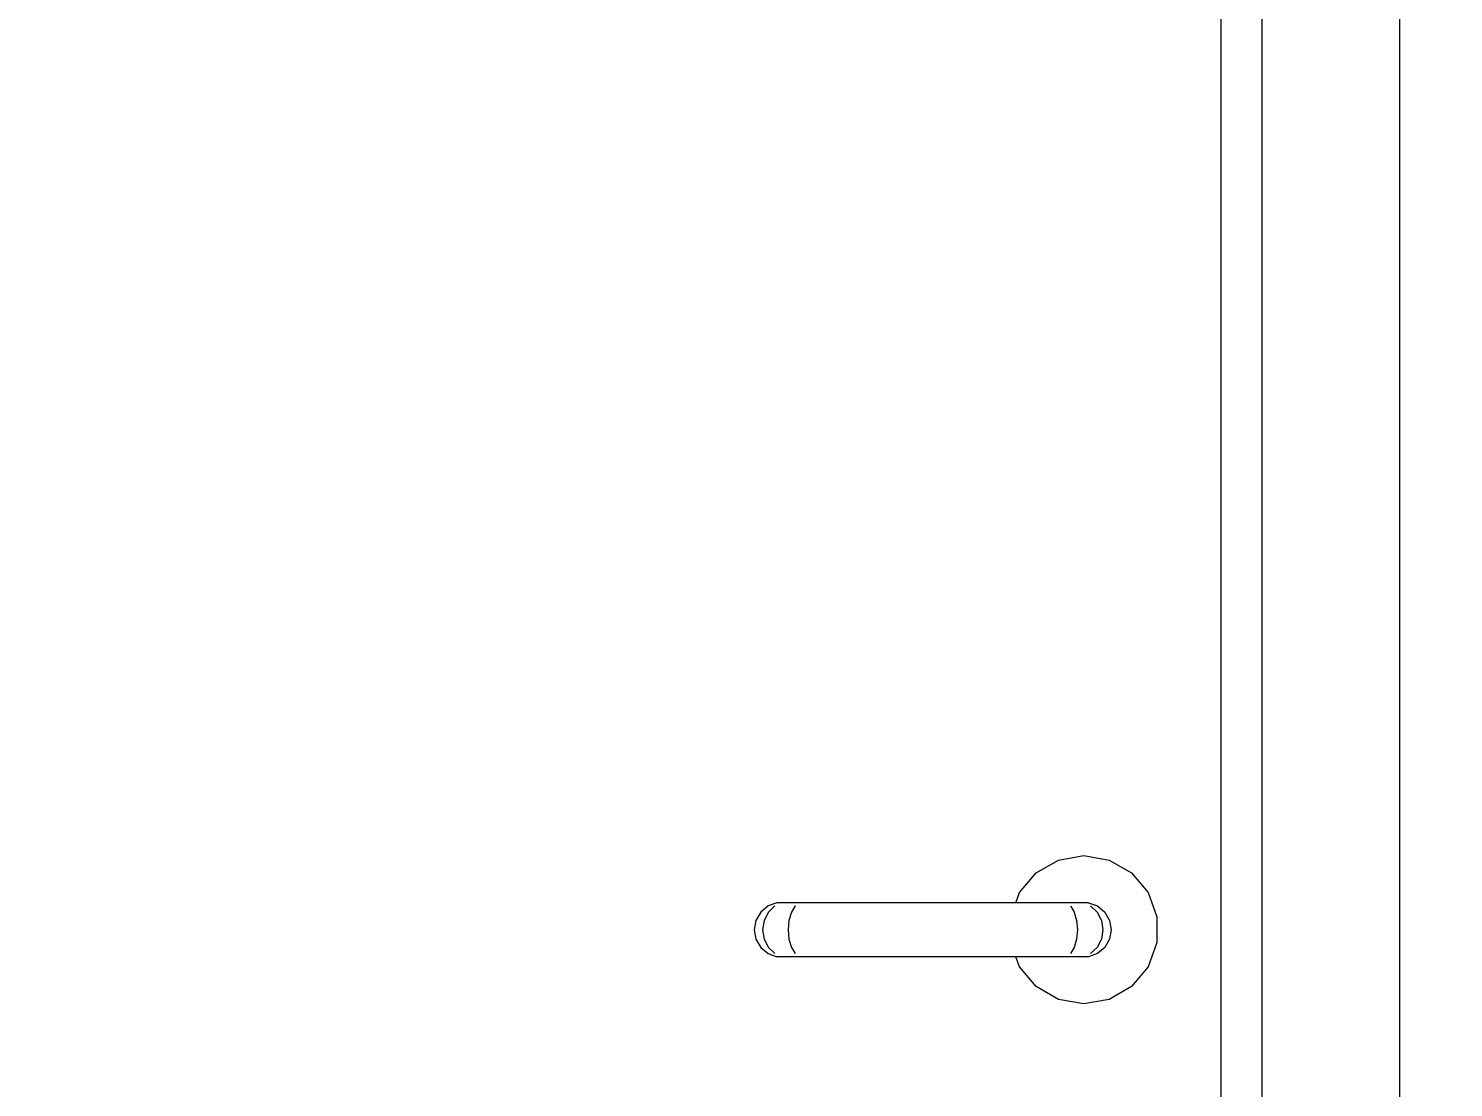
# Model space of a CAD drawing. Header units: millimetres. Extents: x -310 to 171125, y -3027 to 55843.
# Drawn here: x 132523 to 133042, y 13138 to 13524 of the extents above; entities that cross this region are included whole.
import ezdxf

# ---------------------------------------------------------------- set-up
doc = ezdxf.new("R2010")
doc.units = ezdxf.units.MM
doc.header["$MEASUREMENT"] = 0
doc.set_wipeout_variables(frame=1)
doc.linetypes.add('Wipeout_Contour', pattern=[1000, 0, -1000])
doc.layers.add('Dimensioning - General', color=7, linetype='Continuous')
doc.layers.add('Structural - Bearing', color=7, linetype='Continuous')
for name, color, linetype, lineweight, true_color in [('Dimensioning - General_Pen_No__61', 7, 'Continuous', 20, 0x6a6a6a), ('Dimensioning - General_Pen_No__88', 7, 'Continuous', 20, 0xfd4435), ('Structural - Bearing_Pen_No__82', 7, 'Continuous', 20, 0xaaaaaa)]:
    doc.layers.add(name, color=color, linetype=linetype, lineweight=lineweight, true_color=true_color)
doc.layers.get('0').off()
doc.styles.add('GENERATED_STYLE_6', font='calibril.ttf')
doc.dimstyles.new('GENERATED_STYLE__1', dxfattribs={"dimtxt": 195.999997, "dimasz": 106.4, "dimexe": 0.18, "dimexo": 0.0625, "dimgap": 0.09, "dimtad": 1, "dimdec": 0, "dimlfac": 0.1, "dimzin": 0, "dimdsep": 46, "dimtxsty": 'GENERATED_STYLE_6', "dimblk": 'ARROWHEAD_2', "dimblk1": 'ARROWHEAD_2', "dimblk2": 'ARROWHEAD_2', "dimcen": 0.09, "dimse1": 1, "dimse2": 1, "dimclrd": 256, "dimclre": 256, "dimclrt": 256, "dimadec": 0, "dimazin": 0, "dimtfac": 1, "dimtdec": 4, "dimtmove": 0, "dimatfit": 3, "dimfxl": 1, "dimtolj": 1, "dimtzin": 0, "dimarcsym": 0})

# ---------------------------------------------------------------- blocks, each defined once
blk = doc.blocks.new('*D81')
at = {"layer": 'Dimensioning - General_Pen_No__61', "color": 251, "linetype": 'Continuous', "lineweight": 20, "true_color": 0x6a6a6a, "transparency": 16777216}
for p, q in [((134582.88, 14836.02), (134722.88, 14755.19)), ((134757.88, 14795.6), (134547.88, 14795.6)), ((134652.88, 12095.6), (134652.88, 14795.6)), ((134582.88, 12136.02), (134722.88, 12055.19)), ((134757.88, 12095.6), (134547.88, 12095.6)), ((134652.88, 12027.14), (134652.88, 12095.6))]:
    blk.add_line(p, q, dxfattribs=at)
at = {"layer": 'Dimensioning - General_Pen_No__88', "color": 20, "lineweight": 20, "true_color": 0xfd4435, "transparency": 16777216, "char_height": 196, "attachment_point": 7, "rotation": 90, "style": 'GENERATED_STYLE_6'}
for s, insert in [('\\A1;{\\pql;\\fCalibri Light|b0|i0|c0|p34;20}', (134613.68, 14437.36)), ('\\A1;{\\pql;\\fCalibri Light|b0|i0|c0|p34;270}', (134613.68, 13207.27))]:
    blk.add_mtext(s, dxfattribs=dict(at, insert=insert))
blk = doc.blocks.new('ARROWHEAD_2')
at = {"color": 0, "linetype": 'Continuous', "lineweight": 0}
for p, q in [((-0.3781, -0.655), (0.3781, 0.655)), ((0, 0), (-1, 0))]:
    blk.add_line(p, q, dxfattribs=at)
blk = doc.blocks.new('*D124')
at = {"layer": 'Dimensioning - General_Pen_No__61', "color": 251, "linetype": 'Continuous', "lineweight": 20, "true_color": 0x6a6a6a, "transparency": 16777216}
for p, q in [((135132.88, 14836.02), (135272.88, 14755.19)), ((135307.88, 14795.6), (135097.88, 14795.6)), ((135202.88, 12095.6), (135202.88, 14795.6)), ((135132.88, 12136.02), (135272.88, 12055.19)), ((135307.88, 12095.6), (135097.88, 12095.6))]:
    blk.add_line(p, q, dxfattribs=at)
at = {"layer": 'Dimensioning - General_Pen_No__88', "color": 20, "lineweight": 20, "true_color": 0xfd4435, "transparency": 16777216, "char_height": 196, "attachment_point": 7, "rotation": 90, "style": 'GENERATED_STYLE_6'}
for s, insert in [('\\A1;{\\pql;\\fCalibri Light|b0|i0|c0|p34;20}', (135163.68, 14437.36)), ('\\A1;{\\pql;\\fCalibri Light|b0|i0|c0|p34;270}', (135163.68, 13207.27))]:
    blk.add_mtext(s, dxfattribs=dict(at, insert=insert))
blk = doc.blocks.new('*D154')
at = {"layer": 'Dimensioning - General_Pen_No__61', "color": 251, "linetype": 'Continuous', "lineweight": 20, "true_color": 0x6a6a6a, "transparency": 16777216}
for p, q in [((135682.88, 15036.02), (135822.88, 14955.19)), ((135857.88, 14995.6), (135647.88, 14995.6)), ((135752.88, 12095.6), (135752.88, 14995.6)), ((135682.88, 12136.02), (135822.88, 12055.19)), ((135857.88, 12095.6), (135647.88, 12095.6))]:
    blk.add_line(p, q, dxfattribs=at)
at = {"layer": 'Dimensioning - General_Pen_No__88', "color": 20, "lineweight": 20, "true_color": 0xfd4435, "transparency": 16777216, "insert": (135713.68, 13307.27), "char_height": 196, "attachment_point": 7, "rotation": 90, "style": 'GENERATED_STYLE_6'}
blk.add_mtext('\\A1;{\\pql;\\fCalibri Light|b0|i0|c0|p34;290}', dxfattribs=at)

msp = doc.modelspace()

# ---------------------------------------------------------------- wipeouts: each hides what was drawn before it
at = {"color": 254, "linetype": 'Wipeout_Contour', "lineweight": 0, "ltscale": 534639.564453}
msp.add_wipeout([(133022.21, 12195.6), (133022.21, 14332.6), (132972.21, 14282.6), (132972.21, 12195.6)], dxfattribs=at).dxf.layer = 'Structural - Bearing'
at = {"color": 254, "linetype": 'Wipeout_Contour', "lineweight": 0, "ltscale": 3606198.192003312}
msp.add_wipeout([(132882.5, 13185.76), (132883.83, 13182.1), (132889.85, 13174.92), (132897.97, 13170.23), (132907.21, 13168.6), (132916.44, 13170.23), (132924.56, 13174.92), (132930.59, 13182.1), (132933.8, 13190.92), (132933.8, 13200.29), (132930.59, 13209.1), (132924.56, 13216.29), (132916.44, 13220.98), (132907.21, 13222.6), (132897.97, 13220.98), (132889.85, 13216.29), (132883.83, 13209.1), (132882.5, 13205.45), (132908.94, 13205.45), (132912.21, 13204.26), (132914.87, 13202.03), (132916.6, 13199.02), (132917.21, 13195.6), (132916.6, 13192.18), (132914.87, 13189.18), (132912.21, 13186.94), (132908.94, 13185.76)], dxfattribs=at).dxf.layer = 'Structural - Bearing'

# ---------------------------------------------------------------- next in the draw order: linework, layer by layer
at = {"layer": 'Structural - Bearing_Pen_No__82', "color": 253, "linetype": 'Continuous', "lineweight": 20, "true_color": 0xaaaaaa}
for p, q in [((133022.21, 14332.6), (133022.21, 12195.6)), ((132889.85, 13216.29), (132897.97, 13220.98)), ((132897.97, 13220.98), (132907.21, 13222.6)), ((132907.21, 13222.6), (132916.44, 13220.98)), ((132916.44, 13220.98), (132924.56, 13216.29)), ((132883.83, 13209.1), (132889.85, 13216.29)), ((132924.56, 13216.29), (132930.59, 13209.1)), ((132930.59, 13209.1), (132933.8, 13200.29)), ((132933.8, 13200.29), (132933.8, 13190.92)), ((132933.8, 13190.92), (132930.59, 13182.1)), ((132889.85, 13174.92), (132883.83, 13182.1)), ((132930.59, 13182.1), (132924.56, 13174.92)), ((132897.97, 13170.23), (132889.85, 13174.92)), ((132924.56, 13174.92), (132916.44, 13170.23)), ((132907.21, 13168.6), (132897.97, 13170.23)), ((132916.44, 13170.23), (132907.21, 13168.6))]:
    msp.add_line(p, q, dxfattribs=at)

# ---------------------------------------------------------------- next in the draw order: wipeouts: each hides what was drawn before it
at = {"color": 254, "linetype": 'Wipeout_Contour', "lineweight": 0, "ltscale": 534499.101089}
msp.add_wipeout([(132957.21, 14255.6), (132957.21, 12195.6), (132972.21, 12195.6), (132972.21, 14255.6)], dxfattribs=at).dxf.layer = 'Structural - Bearing'
at = {"color": 254, "linetype": 'Wipeout_Contour', "lineweight": 0, "ltscale": 534255.074028}
msp.add_wipeout([(132908.94, 13205.45), (132906.76, 13205.45), (132909.68, 13204.26), (132912.21, 13204.26)], dxfattribs=at).dxf.layer = 'Structural - Bearing'
at = {"color": 254, "linetype": 'Wipeout_Contour', "lineweight": 0, "ltscale": 534274.589656}
msp.add_wipeout([(132914.16, 13195.6), (132913.62, 13192.18), (132916.6, 13192.18), (132917.21, 13195.6)], dxfattribs=at).dxf.layer = 'Structural - Bearing'

# ---------------------------------------------------------------- next in the draw order: linework, layer by layer
at = {"layer": 'Structural - Bearing_Pen_No__82', "color": 253, "linetype": 'Continuous', "lineweight": 20, "true_color": 0xaaaaaa}
for p, q in [((132972.21, 12195.6), (132972.21, 14282.6)), ((132957.21, 12195.6), (132957.21, 14267.6))]:
    msp.add_line(p, q, dxfattribs=at)

# ---------------------------------------------------------------- next in the draw order: wipeouts: each hides what was drawn before it
at = {"color": 254, "linetype": 'Wipeout_Contour', "lineweight": 0, "ltscale": 534265.569207}
msp.add_wipeout([(132912.21, 13204.26), (132909.68, 13204.26), (132912.07, 13202.03), (132914.87, 13202.03)], dxfattribs=at).dxf.layer = 'Structural - Bearing'
at = {"color": 254, "linetype": 'Wipeout_Contour', "lineweight": 0, "ltscale": 534268.926519}
msp.add_wipeout([(132913.62, 13192.18), (132912.07, 13189.18), (132914.87, 13189.18), (132916.6, 13192.18)], dxfattribs=at).dxf.layer = 'Structural - Bearing'

# ---------------------------------------------------------------- next in the draw order: wipeouts: each hides what was drawn before it
at = {"color": 254, "linetype": 'Wipeout_Contour', "lineweight": 0, "ltscale": 534272.818225}
msp.add_wipeout([(132912.07, 13202.03), (132913.62, 13199.02), (132916.6, 13199.02), (132914.87, 13202.03)], dxfattribs=at).dxf.layer = 'Structural - Bearing'
at = {"color": 254, "linetype": 'Wipeout_Contour', "lineweight": 0, "ltscale": 534259.606678}
msp.add_wipeout([(132909.68, 13186.94), (132912.21, 13186.94), (132914.87, 13189.18), (132912.07, 13189.18)], dxfattribs=at).dxf.layer = 'Structural - Bearing'

# ---------------------------------------------------------------- next in the draw order: wipeouts: each hides what was drawn before it
at = {"color": 254, "linetype": 'Wipeout_Contour', "lineweight": 0, "ltscale": 534236.98803}
msp.add_wipeout([(132900.61, 13205.45), (132902.3, 13204.26), (132909.68, 13204.26), (132906.76, 13205.45)], dxfattribs=at).dxf.layer = 'Structural - Bearing'
at = {"color": 254, "linetype": 'Wipeout_Contour', "lineweight": 0, "ltscale": 534275.941221}
msp.add_wipeout([(132913.62, 13199.02), (132914.16, 13195.6), (132917.21, 13195.6), (132916.6, 13199.02)], dxfattribs=at).dxf.layer = 'Structural - Bearing'
at = {"color": 254, "linetype": 'Wipeout_Contour', "lineweight": 0, "ltscale": 534247.759756}
msp.add_wipeout([(132912.21, 13186.94), (132909.68, 13186.94), (132906.76, 13185.76), (132908.94, 13185.76)], dxfattribs=at).dxf.layer = 'Structural - Bearing'

# ---------------------------------------------------------------- next in the draw order: wipeouts: each hides what was drawn before it
at = {"color": 254, "linetype": 'Wipeout_Contour', "lineweight": 0, "ltscale": 534244.615561}
msp.add_wipeout([(132902.3, 13204.26), (132903.67, 13202.03), (132912.07, 13202.03), (132909.68, 13204.26)], dxfattribs=at).dxf.layer = 'Structural - Bearing'
at = {"color": 254, "linetype": 'Wipeout_Contour', "lineweight": 0, "ltscale": 534250.358834}
msp.add_wipeout([(132914.16, 13195.6), (132904.88, 13195.6), (132904.57, 13192.18), (132913.62, 13192.18)], dxfattribs=at).dxf.layer = 'Structural - Bearing'

# ---------------------------------------------------------------- next in the draw order: linework, layer by layer
at = {"layer": 'Structural - Bearing_Pen_No__82', "color": 253, "linetype": 'Continuous', "lineweight": 20, "true_color": 0xaaaaaa}
msp.add_line((132908.94, 13205.45), (132906.76, 13205.45), dxfattribs=at)

# ---------------------------------------------------------------- next in the draw order: wipeouts: each hides what was drawn before it
at = {"color": 254, "linetype": 'Wipeout_Contour', "lineweight": 0, "ltscale": 534249.730546}
msp.add_wipeout([(132912.07, 13202.03), (132903.67, 13202.03), (132904.57, 13199.02), (132913.62, 13199.02)], dxfattribs=at).dxf.layer = 'Structural - Bearing'
at = {"color": 254, "linetype": 'Wipeout_Contour', "lineweight": 0, "ltscale": 534245.838673}
msp.add_wipeout([(132913.62, 13192.18), (132904.57, 13192.18), (132903.67, 13189.18), (132912.07, 13189.18)], dxfattribs=at).dxf.layer = 'Structural - Bearing'

# ---------------------------------------------------------------- next in the draw order: linework, layer by layer
at = {"layer": 'Structural - Bearing_Pen_No__82', "color": 253, "linetype": 'Continuous', "lineweight": 20, "true_color": 0xaaaaaa}
for p, q in [((132908.94, 13205.45), (132912.21, 13204.26)), ((132909.68, 13204.26), (132912.07, 13202.03)), ((132912.21, 13204.26), (132914.87, 13202.03)), ((132916.6, 13192.18), (132914.87, 13189.18))]:
    msp.add_line(p, q, dxfattribs=at)

# ---------------------------------------------------------------- next in the draw order: wipeouts: each hides what was drawn before it
at = {"color": 254, "linetype": 'Wipeout_Contour', "lineweight": 0, "ltscale": 534205.998448}
msp.add_wipeout([(132900.61, 13205.45), (132892.44, 13205.45), (132892.87, 13204.26), (132902.3, 13204.26)], dxfattribs=at).dxf.layer = 'Structural - Bearing'
at = {"color": 254, "linetype": 'Wipeout_Contour', "lineweight": 0, "ltscale": 534251.710459}
msp.add_wipeout([(132913.62, 13199.02), (132904.57, 13199.02), (132904.88, 13195.6), (132914.16, 13195.6)], dxfattribs=at).dxf.layer = 'Structural - Bearing'
at = {"color": 254, "linetype": 'Wipeout_Contour', "lineweight": 0, "ltscale": 534238.6528}
msp.add_wipeout([(132903.67, 13189.18), (132902.3, 13186.94), (132909.68, 13186.94), (132912.07, 13189.18)], dxfattribs=at).dxf.layer = 'Structural - Bearing'

# ---------------------------------------------------------------- next in the draw order: linework, layer by layer
at = {"layer": 'Structural - Bearing_Pen_No__82', "color": 253, "linetype": 'Continuous', "lineweight": 20, "true_color": 0xaaaaaa}
for p, q in [((132912.07, 13202.03), (132913.62, 13199.02)), ((132913.62, 13199.02), (132914.16, 13195.6)), ((132914.87, 13202.03), (132916.6, 13199.02)), ((132916.6, 13199.02), (132917.21, 13195.6)), ((132914.16, 13195.6), (132913.62, 13192.18)), ((132917.21, 13195.6), (132916.6, 13192.18))]:
    msp.add_line(p, q, dxfattribs=at)

# ---------------------------------------------------------------- next in the draw order: wipeouts: each hides what was drawn before it
at = {"color": 254, "linetype": 'Wipeout_Contour', "lineweight": 0, "ltscale": 534209.117112}
msp.add_wipeout([(132902.3, 13204.26), (132892.87, 13204.26), (132893.22, 13202.03), (132903.67, 13202.03)], dxfattribs=at).dxf.layer = 'Structural - Bearing'
at = {"color": 254, "linetype": 'Wipeout_Contour', "lineweight": 0, "ltscale": 534209.73712}
msp.add_wipeout([(132904.88, 13195.6), (132893.52, 13195.6), (132893.45, 13192.18), (132904.57, 13192.18)], dxfattribs=at).dxf.layer = 'Structural - Bearing'
at = {"color": 254, "linetype": 'Wipeout_Contour', "lineweight": 0, "ltscale": 534229.673511}
msp.add_wipeout([(132902.3, 13186.94), (132900.61, 13185.76), (132906.76, 13185.76), (132909.68, 13186.94)], dxfattribs=at).dxf.layer = 'Structural - Bearing'

# ---------------------------------------------------------------- next in the draw order: linework, layer by layer
at = {"layer": 'Structural - Bearing_Pen_No__82', "color": 253, "linetype": 'Continuous', "lineweight": 20, "true_color": 0xaaaaaa}
for p, q in [((132906.76, 13205.45), (132900.61, 13205.45)), ((132913.62, 13192.18), (132912.07, 13189.18)), ((132912.21, 13186.94), (132908.94, 13185.76)), ((132912.07, 13189.18), (132909.68, 13186.94)), ((132914.87, 13189.18), (132912.21, 13186.94)), ((132908.94, 13185.76), (132906.76, 13185.76))]:
    msp.add_line(p, q, dxfattribs=at)

# ---------------------------------------------------------------- next in the draw order: wipeouts: each hides what was drawn before it
at = {"color": 254, "linetype": 'Wipeout_Contour', "lineweight": 0, "ltscale": 534210.886234}
msp.add_wipeout([(132903.67, 13202.03), (132893.22, 13202.03), (132893.45, 13199.02), (132904.57, 13199.02)], dxfattribs=at).dxf.layer = 'Structural - Bearing'
at = {"color": 254, "linetype": 'Wipeout_Contour', "lineweight": 0, "ltscale": 534206.994081}
msp.add_wipeout([(132904.57, 13192.18), (132893.45, 13192.18), (132893.22, 13189.18), (132903.67, 13189.18)], dxfattribs=at).dxf.layer = 'Structural - Bearing'

# ---------------------------------------------------------------- next in the draw order: linework, layer by layer
at = {"layer": 'Structural - Bearing_Pen_No__82', "color": 253, "linetype": 'Continuous', "lineweight": 20, "true_color": 0xaaaaaa}
msp.add_line((132902.3, 13204.26), (132903.67, 13202.03), dxfattribs=at)

# ---------------------------------------------------------------- next in the draw order: wipeouts: each hides what was drawn before it
at = {"color": 254, "linetype": 'Wipeout_Contour', "lineweight": 0, "ltscale": 534027.376807}
msp.add_wipeout([(132892.44, 13205.45), (132811.98, 13205.45), (132811.55, 13204.26), (132892.87, 13204.26)], dxfattribs=at).dxf.layer = 'Structural - Bearing'
at = {"color": 254, "linetype": 'Wipeout_Contour', "lineweight": 0, "ltscale": 534211.088847}
msp.add_wipeout([(132904.57, 13199.02), (132893.45, 13199.02), (132893.52, 13195.6), (132904.88, 13195.6)], dxfattribs=at).dxf.layer = 'Structural - Bearing'
at = {"color": 254, "linetype": 'Wipeout_Contour', "lineweight": 0, "ltscale": 534203.153958}
msp.add_wipeout([(132903.67, 13189.18), (132893.22, 13189.18), (132892.87, 13186.94), (132902.3, 13186.94)], dxfattribs=at).dxf.layer = 'Structural - Bearing'

# ---------------------------------------------------------------- next in the draw order: linework, layer by layer
at = {"layer": 'Structural - Bearing_Pen_No__82', "color": 253, "linetype": 'Continuous', "lineweight": 20, "true_color": 0xaaaaaa}
for p, q in [((132903.67, 13202.03), (132904.57, 13199.02)), ((132904.57, 13199.02), (132904.88, 13195.6)), ((132904.88, 13195.6), (132904.57, 13192.18))]:
    msp.add_line(p, q, dxfattribs=at)

# ---------------------------------------------------------------- next in the draw order: wipeouts: each hides what was drawn before it
at = {"color": 254, "linetype": 'Wipeout_Contour', "lineweight": 0, "ltscale": 534026.700298}
msp.add_wipeout([(132892.87, 13204.26), (132811.55, 13204.26), (132811.2, 13202.03), (132893.22, 13202.03)], dxfattribs=at).dxf.layer = 'Structural - Bearing'
at = {"color": 254, "linetype": 'Wipeout_Contour', "lineweight": 0, "ltscale": 534023.040832}
msp.add_wipeout([(132893.52, 13195.6), (132810.89, 13195.6), (132810.97, 13192.18), (132893.45, 13192.18)], dxfattribs=at).dxf.layer = 'Structural - Bearing'
at = {"color": 254, "linetype": 'Wipeout_Contour', "lineweight": 0, "ltscale": 534198.683506}
msp.add_wipeout([(132902.3, 13186.94), (132892.87, 13186.94), (132892.44, 13185.76), (132900.61, 13185.76)], dxfattribs=at).dxf.layer = 'Structural - Bearing'

# ---------------------------------------------------------------- next in the draw order: linework, layer by layer
at = {"layer": 'Structural - Bearing_Pen_No__82', "color": 253, "linetype": 'Continuous', "lineweight": 20, "true_color": 0xaaaaaa}
for p, q in [((132882.5, 13205.45), (132883.83, 13209.1)), ((132900.61, 13205.45), (132892.44, 13205.45)), ((132904.57, 13192.18), (132903.67, 13189.18)), ((132903.67, 13189.18), (132902.3, 13186.94)), ((132906.76, 13185.76), (132900.61, 13185.76))]:
    msp.add_line(p, q, dxfattribs=at)

# ---------------------------------------------------------------- next in the draw order: wipeouts: each hides what was drawn before it
at = {"color": 254, "linetype": 'Wipeout_Contour', "lineweight": 0, "ltscale": 534025.663987}
msp.add_wipeout([(132893.22, 13202.03), (132811.2, 13202.03), (132810.97, 13199.02), (132893.45, 13199.02)], dxfattribs=at).dxf.layer = 'Structural - Bearing'
at = {"color": 254, "linetype": 'Wipeout_Contour', "lineweight": 0, "ltscale": 534021.770487}
msp.add_wipeout([(132893.45, 13192.18), (132810.97, 13192.18), (132811.2, 13189.18), (132893.22, 13189.18)], dxfattribs=at).dxf.layer = 'Structural - Bearing'

# ---------------------------------------------------------------- next in the draw order: wipeouts: each hides what was drawn before it
at = {"color": 254, "linetype": 'Wipeout_Contour', "lineweight": 0, "ltscale": 533848.755389}
msp.add_wipeout([(132811.98, 13205.45), (132803.81, 13205.45), (132802.12, 13204.26), (132811.55, 13204.26)], dxfattribs=at).dxf.layer = 'Structural - Bearing'
at = {"color": 254, "linetype": 'Wipeout_Contour', "lineweight": 0, "ltscale": 534024.393031}
msp.add_wipeout([(132893.45, 13199.02), (132810.97, 13199.02), (132810.89, 13195.6), (132893.52, 13195.6)], dxfattribs=at).dxf.layer = 'Structural - Bearing'
at = {"color": 254, "linetype": 'Wipeout_Contour', "lineweight": 0, "ltscale": 534020.735109}
msp.add_wipeout([(132893.22, 13189.18), (132811.2, 13189.18), (132811.55, 13186.94), (132892.87, 13186.94)], dxfattribs=at).dxf.layer = 'Structural - Bearing'

# ---------------------------------------------------------------- next in the draw order: wipeouts: each hides what was drawn before it
at = {"color": 254, "linetype": 'Wipeout_Contour', "lineweight": 0, "ltscale": 533844.283725}
msp.add_wipeout([(132811.55, 13204.26), (132802.12, 13204.26), (132800.74, 13202.03), (132811.2, 13202.03)], dxfattribs=at).dxf.layer = 'Structural - Bearing'
at = {"color": 254, "linetype": 'Wipeout_Contour', "lineweight": 0, "ltscale": 533836.344804}
msp.add_wipeout([(132810.89, 13195.6), (132799.53, 13195.6), (132799.84, 13192.18), (132810.97, 13192.18)], dxfattribs=at).dxf.layer = 'Structural - Bearing'
at = {"color": 254, "linetype": 'Wipeout_Contour', "lineweight": 0, "ltscale": 534020.05942}
msp.add_wipeout([(132892.87, 13186.94), (132811.55, 13186.94), (132811.98, 13185.76), (132892.44, 13185.76)], dxfattribs=at).dxf.layer = 'Structural - Bearing'

# ---------------------------------------------------------------- next in the draw order: linework, layer by layer
at = {"layer": 'Structural - Bearing_Pen_No__82', "color": 253, "linetype": 'Continuous', "lineweight": 20, "true_color": 0xaaaaaa}
for p, q in [((132892.44, 13205.45), (132811.98, 13205.45)), ((132883.83, 13182.1), (132882.5, 13185.76)), ((132900.61, 13185.76), (132892.44, 13185.76))]:
    msp.add_line(p, q, dxfattribs=at)

# ---------------------------------------------------------------- next in the draw order: wipeouts: each hides what was drawn before it
at = {"color": 254, "linetype": 'Wipeout_Contour', "lineweight": 0, "ltscale": 533840.441993}
msp.add_wipeout([(132811.2, 13202.03), (132800.74, 13202.03), (132799.84, 13199.02), (132810.97, 13199.02)], dxfattribs=at).dxf.layer = 'Structural - Bearing'
at = {"color": 254, "linetype": 'Wipeout_Contour', "lineweight": 0, "ltscale": 533836.547144}
msp.add_wipeout([(132810.97, 13192.18), (132799.84, 13192.18), (132800.74, 13189.18), (132811.2, 13189.18)], dxfattribs=at).dxf.layer = 'Structural - Bearing'

# ---------------------------------------------------------------- next in the draw order: wipeouts: each hides what was drawn before it
at = {"color": 254, "linetype": 'Wipeout_Contour', "lineweight": 0, "ltscale": 533817.766031}
msp.add_wipeout([(132797.66, 13205.45), (132794.73, 13204.26), (132802.12, 13204.26), (132803.81, 13205.45)], dxfattribs=at).dxf.layer = 'Structural - Bearing'
at = {"color": 254, "linetype": 'Wipeout_Contour', "lineweight": 0, "ltscale": 533837.697474}
msp.add_wipeout([(132810.97, 13199.02), (132799.84, 13199.02), (132799.53, 13195.6), (132810.89, 13195.6)], dxfattribs=at).dxf.layer = 'Structural - Bearing'
at = {"color": 254, "linetype": 'Wipeout_Contour', "lineweight": 0, "ltscale": 533838.316501}
msp.add_wipeout([(132811.2, 13189.18), (132800.74, 13189.18), (132802.12, 13186.94), (132811.55, 13186.94)], dxfattribs=at).dxf.layer = 'Structural - Bearing'

# ---------------------------------------------------------------- next in the draw order: wipeouts: each hides what was drawn before it
at = {"color": 254, "linetype": 'Wipeout_Contour', "lineweight": 0, "ltscale": 533808.785539}
msp.add_wipeout([(132792.35, 13202.03), (132800.74, 13202.03), (132802.12, 13204.26), (132794.73, 13204.26)], dxfattribs=at).dxf.layer = 'Structural - Bearing'
at = {"color": 254, "linetype": 'Wipeout_Contour', "lineweight": 0, "ltscale": 533795.723401}
msp.add_wipeout([(132799.53, 13195.6), (132790.25, 13195.6), (132790.79, 13192.18), (132799.84, 13192.18)], dxfattribs=at).dxf.layer = 'Structural - Bearing'
at = {"color": 254, "linetype": 'Wipeout_Contour', "lineweight": 0, "ltscale": 533841.435556}
msp.add_wipeout([(132811.55, 13186.94), (132802.12, 13186.94), (132803.81, 13185.76), (132811.98, 13185.76)], dxfattribs=at).dxf.layer = 'Structural - Bearing'

# ---------------------------------------------------------------- next in the draw order: linework, layer by layer
at = {"layer": 'Structural - Bearing_Pen_No__82', "color": 253, "linetype": 'Continuous', "lineweight": 20, "true_color": 0xaaaaaa}
for p, q in [((132811.98, 13205.45), (132803.81, 13205.45)), ((132892.44, 13185.76), (132811.98, 13185.76))]:
    msp.add_line(p, q, dxfattribs=at)

# ---------------------------------------------------------------- next in the draw order: wipeouts: each hides what was drawn before it
at = {"color": 254, "linetype": 'Wipeout_Contour', "lineweight": 0, "ltscale": 533801.597975}
msp.add_wipeout([(132800.74, 13202.03), (132792.35, 13202.03), (132790.79, 13199.02), (132799.84, 13199.02)], dxfattribs=at).dxf.layer = 'Structural - Bearing'
at = {"color": 254, "linetype": 'Wipeout_Contour', "lineweight": 0, "ltscale": 533797.702846}
msp.add_wipeout([(132799.84, 13192.18), (132790.79, 13192.18), (132792.35, 13189.18), (132800.74, 13189.18)], dxfattribs=at).dxf.layer = 'Structural - Bearing'

# ---------------------------------------------------------------- next in the draw order: linework, layer by layer
at = {"layer": 'Structural - Bearing_Pen_No__82', "color": 253, "linetype": 'Continuous', "lineweight": 20, "true_color": 0xaaaaaa}
msp.add_line((132802.12, 13204.26), (132800.74, 13202.03), dxfattribs=at)

# ---------------------------------------------------------------- next in the draw order: wipeouts: each hides what was drawn before it
at = {"color": 254, "linetype": 'Wipeout_Contour', "lineweight": 0, "ltscale": 533799.680183}
msp.add_wipeout([(132797.66, 13205.45), (132795.47, 13205.45), (132792.21, 13204.26), (132794.73, 13204.26)], dxfattribs=at).dxf.layer = 'Structural - Bearing'
at = {"color": 254, "linetype": 'Wipeout_Contour', "lineweight": 0, "ltscale": 533797.076173}
msp.add_wipeout([(132799.84, 13199.02), (132790.79, 13199.02), (132790.25, 13195.6), (132799.53, 13195.6)], dxfattribs=at).dxf.layer = 'Structural - Bearing'
at = {"color": 254, "linetype": 'Wipeout_Contour', "lineweight": 0, "ltscale": 533802.817922}
msp.add_wipeout([(132792.35, 13189.18), (132794.73, 13186.94), (132802.12, 13186.94), (132800.74, 13189.18)], dxfattribs=at).dxf.layer = 'Structural - Bearing'

# ---------------------------------------------------------------- next in the draw order: linework, layer by layer
at = {"layer": 'Structural - Bearing_Pen_No__82', "color": 253, "linetype": 'Continuous', "lineweight": 20, "true_color": 0xaaaaaa}
for p, q in [((132803.81, 13205.45), (132797.66, 13205.45)), ((132799.84, 13199.02), (132799.53, 13195.6)), ((132800.74, 13202.03), (132799.84, 13199.02)), ((132799.53, 13195.6), (132799.84, 13192.18))]:
    msp.add_line(p, q, dxfattribs=at)

# ---------------------------------------------------------------- next in the draw order: wipeouts: each hides what was drawn before it
at = {"color": 254, "linetype": 'Wipeout_Contour', "lineweight": 0, "ltscale": 533787.832075}
msp.add_wipeout([(132789.55, 13202.03), (132792.35, 13202.03), (132794.73, 13204.26), (132792.21, 13204.26)], dxfattribs=at).dxf.layer = 'Structural - Bearing'
at = {"color": 254, "linetype": 'Wipeout_Contour', "lineweight": 0, "ltscale": 533771.492797}
msp.add_wipeout([(132790.25, 13195.6), (132787.21, 13195.6), (132787.81, 13192.18), (132790.79, 13192.18)], dxfattribs=at).dxf.layer = 'Structural - Bearing'
at = {"color": 254, "linetype": 'Wipeout_Contour', "lineweight": 0, "ltscale": 533810.445775}
msp.add_wipeout([(132794.73, 13186.94), (132797.66, 13185.76), (132803.81, 13185.76), (132802.12, 13186.94)], dxfattribs=at).dxf.layer = 'Structural - Bearing'

# ---------------------------------------------------------------- next in the draw order: linework, layer by layer
at = {"layer": 'Structural - Bearing_Pen_No__82', "color": 253, "linetype": 'Continuous', "lineweight": 20, "true_color": 0xaaaaaa}
for p, q in [((132797.66, 13205.45), (132795.47, 13205.45)), ((132800.74, 13189.18), (132802.12, 13186.94)), ((132811.98, 13185.76), (132803.81, 13185.76))]:
    msp.add_line(p, q, dxfattribs=at)

# ---------------------------------------------------------------- next in the draw order: wipeouts: each hides what was drawn before it
at = {"color": 254, "linetype": 'Wipeout_Contour', "lineweight": 0, "ltscale": 533778.510502}
msp.add_wipeout([(132787.81, 13199.02), (132790.79, 13199.02), (132792.35, 13202.03), (132789.55, 13202.03)], dxfattribs=at).dxf.layer = 'Structural - Bearing'
at = {"color": 254, "linetype": 'Wipeout_Contour', "lineweight": 0, "ltscale": 533774.615206}
msp.add_wipeout([(132790.79, 13192.18), (132787.81, 13192.18), (132789.55, 13189.18), (132792.35, 13189.18)], dxfattribs=at).dxf.layer = 'Structural - Bearing'

# ---------------------------------------------------------------- next in the draw order: linework, layer by layer
at = {"layer": 'Structural - Bearing_Pen_No__82', "color": 253, "linetype": 'Continuous', "lineweight": 20, "true_color": 0xaaaaaa}
for p, q in [((132792.21, 13204.26), (132789.55, 13202.03)), ((132795.47, 13205.45), (132792.21, 13204.26)), ((132794.73, 13204.26), (132792.35, 13202.03))]:
    msp.add_line(p, q, dxfattribs=at)

# ---------------------------------------------------------------- next in the draw order: wipeouts: each hides what was drawn before it
at = {"color": 254, "linetype": 'Wipeout_Contour', "lineweight": 0, "ltscale": 533772.84563}
msp.add_wipeout([(132787.21, 13195.6), (132790.25, 13195.6), (132790.79, 13199.02), (132787.81, 13199.02)], dxfattribs=at).dxf.layer = 'Structural - Bearing'
at = {"color": 254, "linetype": 'Wipeout_Contour', "lineweight": 0, "ltscale": 533781.864225}
msp.add_wipeout([(132792.35, 13189.18), (132789.55, 13189.18), (132792.21, 13186.94), (132794.73, 13186.94)], dxfattribs=at).dxf.layer = 'Structural - Bearing'

# ---------------------------------------------------------------- next in the draw order: linework, layer by layer
at = {"layer": 'Structural - Bearing_Pen_No__82', "color": 253, "linetype": 'Continuous', "lineweight": 20, "true_color": 0xaaaaaa}
for p, q in [((132787.81, 13199.02), (132787.21, 13195.6)), ((132789.55, 13202.03), (132787.81, 13199.02)), ((132790.79, 13199.02), (132790.25, 13195.6)), ((132792.35, 13202.03), (132790.79, 13199.02)), ((132787.21, 13195.6), (132787.81, 13192.18)), ((132787.81, 13192.18), (132789.55, 13189.18)), ((132790.25, 13195.6), (132790.79, 13192.18))]:
    msp.add_line(p, q, dxfattribs=at)

# ---------------------------------------------------------------- next in the draw order: wipeouts: each hides what was drawn before it
at = {"color": 254, "linetype": 'Wipeout_Contour', "lineweight": 0, "ltscale": 533792.35968}
msp.add_wipeout([(132794.73, 13186.94), (132792.21, 13186.94), (132795.47, 13185.76), (132797.66, 13185.76)], dxfattribs=at).dxf.layer = 'Structural - Bearing'

# ---------------------------------------------------------------- next in the draw order: linework, layer by layer
at = {"layer": 'Structural - Bearing_Pen_No__82', "color": 253, "linetype": 'Continuous', "lineweight": 20, "true_color": 0xaaaaaa}
for p, q in [((132790.79, 13192.18), (132792.35, 13189.18)), ((132799.84, 13192.18), (132800.74, 13189.18)), ((132789.55, 13189.18), (132792.21, 13186.94)), ((132792.21, 13186.94), (132795.47, 13185.76)), ((132792.35, 13189.18), (132794.73, 13186.94)), ((132797.66, 13185.76), (132795.47, 13185.76)), ((132803.81, 13185.76), (132797.66, 13185.76))]:
    msp.add_line(p, q, dxfattribs=at)

# ---------------------------------------------------------------- next in the draw order: dimensions: what is measured, and where the dimension line sits
at = {"layer": 'Dimensioning - General', "color": 251, "linetype": 'Continuous', "lineweight": 20, "true_color": 0x6a6a6a}
for base, p1, p2, picture, middle in [((135752.88, 14995.6), (109698.63, 12095.6), (109593.21, 14995.6), '*D154', (135615.68, 13531.4)), ((135202.88, 14795.6), (107244.08, 12095.6), (107149.21, 14795.6), '*D124', (135065.68, 13431.4)), ((134652.88, 14795.6), (107229.02, 12095.6), (107246.37, 14795.6), '*D81', (134515.68, 13431.4))]:
    dim = msp.add_linear_dim(base=base, p1=p1, p2=p2, angle=90, dimstyle='GENERATED_STYLE__1', dxfattribs=at)
    dim.commit()
    dim.dimension.update_dxf_attribs({"geometry": picture, "text_midpoint": middle, "dimtype": 160, "text_rotation": 90})

doc.saveas('drawing.dxf')
